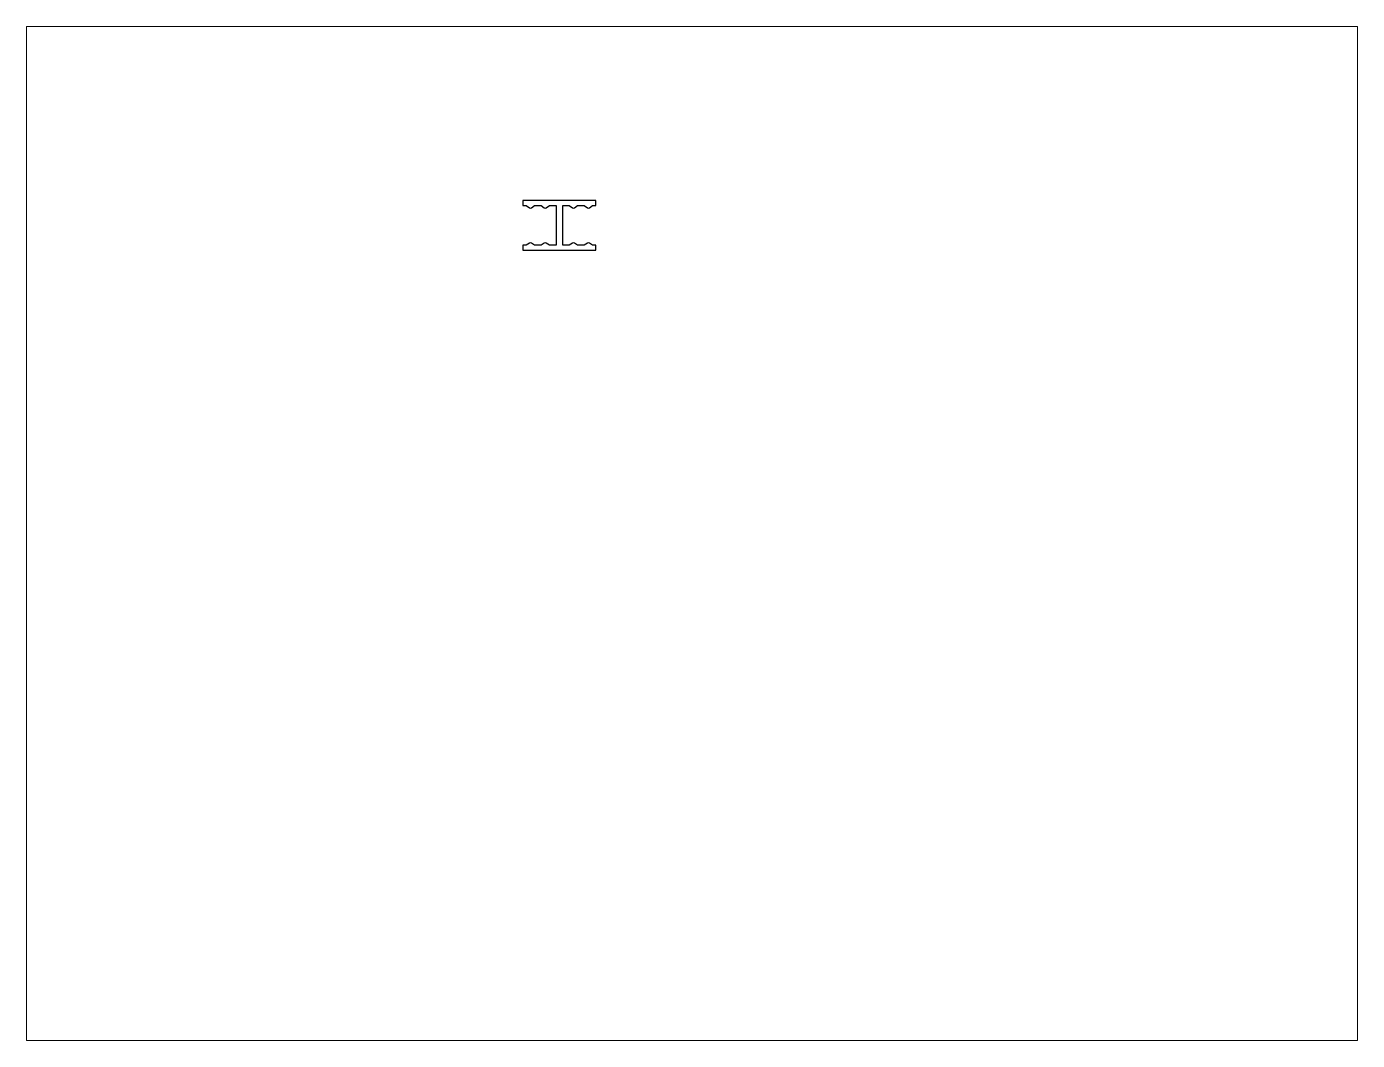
# Paper-space layout 'Layout1' of a CAD drawing. Extents: x 27 to 240, y 20 to 183.
# The model-space entities are those that its viewports show. They can reach past a viewport. Long polylines and large blocks are cut down to what shows.
import ezdxf

# ---------------------------------------------------------------- set-up
doc = ezdxf.new("R2010")
doc.units = 0
doc.header["$LTSCALE"] = 15
doc.layers.get('0').update_dxf_attribs({"linetype": 'CONTINUOUS'})
doc.layers.add('ZARYS', color=7, linetype='CONTINUOUS')

msp = doc.modelspace()

# ---------------------------------------------------------------- linework, layer by layer
at = {"layer": 'ZARYS'}
msp.add_lwpolyline([(141.49, 226.81), (141.49, 225.37), (142.45, 225.37), (143.36, 224.72, 0.322372), (143.94, 224.72), (144.85, 225.37), (146.78, 225.37), (147.69, 224.72, 0.322372), (148.27, 224.72), (149.18, 225.37), (151.11, 225.37), (151.11, 213.84), (149.18, 213.84), (148.27, 214.49, 0.322372), (147.69, 214.49), (146.78, 213.84), (144.85, 213.84), (143.94, 214.49, 0.322372), (143.36, 214.49), (142.45, 213.84), (141.49, 213.84), (141.49, 212.4), (162.65, 212.4), (162.65, 213.84), (161.69, 213.84), (160.78, 214.49, 0.322372), (160.19, 214.49), (159.28, 213.84), (157.36, 213.84), (156.45, 214.49, 0.322372), (155.86, 214.49), (154.95, 213.84), (153.03, 213.84), (153.03, 225.37), (154.95, 225.37), (155.86, 224.72, 0.322372), (156.45, 224.72), (157.36, 225.37), (159.28, 225.37), (160.19, 224.72, 0.322372), (160.78, 224.72), (161.69, 225.37), (162.65, 225.37), (162.65, 226.81)], format="xyb", close=True, dxfattribs=at)

psp = doc.layouts.get("Layout1")

# ---------------------------------------------------------------- viewports
at = {"layer": '0', "color": 0, "linetype": 'BYBLOCK', "ltscale": 0.05}
psp.add_viewport(center=(133.35, 101.6), size=(213.36, 162.56), view_center_point=(190.51, 130.3), view_height=293.8955, dxfattribs=at)

doc.saveas('drawing.dxf')
